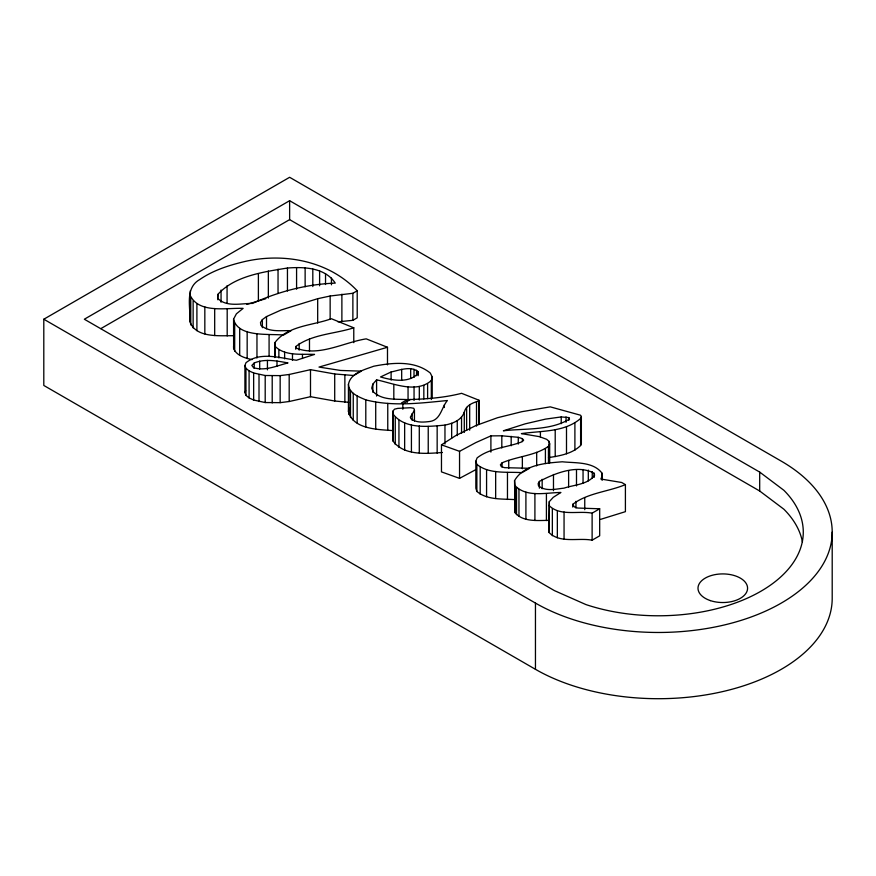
<?xml version="1.0" encoding="UTF-8"?>
<svg xmlns="http://www.w3.org/2000/svg" width="876" height="876" viewBox="0 0 876 876"><rect width="100%" height="100%" fill="white"/><g stroke="black" fill="none" stroke-linecap="round" stroke-linejoin="round"><path stroke-width="1.31" d="M217.872 294.38L217.653 298.267C226.38 307.476 241.239 303.326 252.507 303.414C278.546 291.588 306.622 284.207 335.256 283.112C325.116 267.585 304.136 266.742 287.448 268.023C263.643 271.921 234.659 275.809 217.872 294.38L217.872 299.789M600.356 519.435L625.409 511.661L625.409 484.625C608.316 491.754 587.632 492.892 572.718 504.335L574.317 506.886L577.689 508.047L599.677 508.781L599.677 535.816L592.121 540.185C578.313 537.535 560.005 543.678 548.989 532.477L549.296 501.652L553.271 497.316L560.903 492.465C546.153 492.619 526.323 497.754 514.968 485.556L514.562 480.628C523.749 464.521 545.726 463.108 562.315 461.783C575.39 463.207 593.194 461.433 602.009 473.149L602.217 480.048M548.989 532.477L549.296 501.652M233.826 335.727C219.405 335.486 195.928 338.3 189.818 321.569C190.869 307.564 184.42 288.204 199.662 279.586C212.988 270.388 228.647 265.373 244.262 261.65C283.572 252.376 328.708 260.665 357.211 290.777L357.211 317.813L352.875 320.32L337.972 321.842M189.818 321.569L190.267 290.887M392.787 430.598C377.83 429.448 352.918 429.328 348.44 411.413L348.44 384.367C350.586 372.935 364.405 369.738 373.68 366.245C392.229 362.631 414.611 360.288 430.28 373.034L432.207 376.877L432.207 398.503M348.44 411.413L349.119 408.238M431.32 399.5L431.32 380.578L432.207 376.877M431.32 380.578C416.067 393.751 393.532 383.392 376.603 379.834L372.837 384.137L371.731 388.134L373.296 391.802C382.264 400.551 395.832 398.909 407.296 399.609C425.528 399.127 443.858 397.868 461.586 393.313L478.931 400.212L479.062 423.875M348.659 402.303L334.709 401.011L310.498 396.708L289.19 401.515L280.156 402.653L265.198 402.544L253.646 400.025L249.091 397.923L245.948 395.361L244.919 392.547L244.919 365.511L246.014 362.686C260.084 351.407 280.375 358.043 296.416 360.255L314.55 354.408C301.585 353.795 285.543 356.357 275.327 346.578L274.823 342.702C287.448 325.533 312.863 325.565 331.358 318.722L353.773 327.81L353.773 342.68M244.919 392.547L245.641 390.663M548.475 457.611C559.786 455.849 572.127 453.845 580.613 445.501L580.613 418.465L581.368 416.516L580.481 415.202L550.248 406.858L521.811 411.698L497.469 417.743L475.865 425.55L455.608 435.7L441.471 444.844L441.471 471.879L459.55 478.362L475.865 469.613M580.613 445.501L581.368 443.552L581.368 416.516M514.07 499.572C501.609 498.794 486.946 500.01 476.862 491.425L475.843 488.195L475.843 461.159L477.113 457.896C489.969 447.833 507.445 447.603 522.249 441.69L523.629 440.157L522.381 438.657L518.264 437.31L501.817 435.799L490.899 435.887L475.865 442.577L459.55 451.326L441.471 444.844M602.217 475.996L600.859 479.03L621.719 482.501L625.409 484.625M348.44 384.367C348.834 393.324 358.875 396.927 365.796 399.872C392.448 406.76 420.392 403.157 447.384 400.518C441.46 407.406 440.836 419.724 430.149 421.444C423.787 422.254 416.188 423.02 410.899 418.684L410.351 417.195L414.447 410.22L413.8 408.293L410.603 407.723L397.737 408.38L394.539 409.169L392.853 411.205L393.16 441.252C404.121 455.761 426.13 453.713 442.358 452.476M392.853 411.205L393.16 414.217C404.843 429.306 427.981 426.711 444.964 425.09C452.706 423.513 461.422 420.305 464.291 412.169C466.01 405.161 472.898 402.73 479.062 400.901M475.843 461.159L476.862 464.389C489.279 474.398 507.095 471.616 521.986 472.657L529.542 468.288L504.696 467.675L501.357 466.667L500.404 464.827L502.079 462.835C517.103 456.276 534.842 455.881 548.453 446.344L549.679 443.836L549.088 441.416L546.657 439.314L539.419 436.653L521.395 433.609C541.204 430.674 564.571 432.437 580.613 418.465M252.058 359.62C245.149 358.142 236.684 355.678 233.64 348.681L233.574 319.127L236.389 313.838L243.112 308.385C226.369 307.662 198.009 314.024 189.818 294.533M539.386 481.406L538.16 483.618L538.488 485.72C545.332 491.863 555.756 489.016 563.991 488.14C573.988 484.8 587.971 484.603 594.585 475.296L594.213 473.292C577.47 464.039 554.946 473.248 539.386 481.406L539.386 488.162M357.211 290.777L352.875 293.285L330.153 296.011L317.681 298.705L281.382 309.896L266.512 316.575L262.373 319.587L260.49 322.521L260.884 325.248C268.855 332.606 281.141 330.274 291.084 330.701L283.528 335.059C269.337 333.537 237.878 337.676 233.574 319.127M254.215 362.993L251.85 365.434L253.558 367.69C265.045 371.315 276.936 365.741 287.996 362.916C276.969 360.967 264.946 358.448 254.215 362.993L254.215 368.391M295.738 349.25L295.738 346.546C312.053 334.074 334.741 333.975 353.773 327.81M43.8 319.225L289.627 177.291L781.283 461.148A173.831 100.357 0 0 1 781.283 603.082A173.831 100.357 0 0 1 535.455 603.082L43.8 319.225L43.8 385.451L535.455 669.308A173.831 100.357 0 0 0 724.89 691.065A173.831 100.357 0 0 0 832.2 598.352L832.2 532.115M289.627 200.703L84.337 319.225L554.399 590.61L585.913 604.571A144.912 83.669 0 0 0 760.839 591.278A144.912 83.669 0 0 0 783.867 490.286L759.689 472.087L289.627 200.703L289.627 219.624L759.689 491.009L783.867 509.208A144.912 83.669 0 0 1 802.449 542.047M100.86 328.61L289.627 219.624M407.296 402.314L407.296 399.609L401.383 403.026L402.829 403.858L410.384 399.489M548.989 505.441C560.005 516.632 578.313 510.5 592.121 513.15L599.677 508.781M391.112 371.982L380.545 376.954C392.448 380.469 409.125 383.513 418.432 373.176L418.18 371.665C410.57 365.577 399.511 370.252 391.112 371.982L391.112 380.096M246.857 304.421L265.866 298.694M387.488 364.843L387.488 347.268L319.006 367.077L340.545 370.449L361.284 371.15L353.729 375.508L334.709 373.975L310.498 369.672L289.19 374.479L280.156 375.618L265.198 375.508L253.646 372.99L249.091 370.887L245.948 368.325L244.919 365.511M561.231 416.932L545.584 419.111L525.206 423.842L503.382 430.795C525.239 428.233 550.051 430.861 569.488 419.1L568.852 417.589L561.231 416.932L561.231 423.688M514.562 480.628L514.968 512.591C522.928 522.271 537.842 520.377 549.044 520.377M387.488 347.268L366.212 338.859C344.082 342.286 318.119 357.342 295.88 347.914L295.738 346.546M233.574 346.162L233.64 348.681M759.689 472.087L759.689 491.009M602.009 473.149L602.009 479.906M594.213 473.292L594.213 477.343M592.253 471.551L592.253 478.318M592.121 513.15L592.121 540.185M588.311 470.084L588.311 480.902M584.752 497.524L584.752 509.701M583.055 469.47L583.055 482.994M576.496 469.711L576.496 485.939M575.959 501.313L575.959 508.069M574.897 423.13L574.897 450.176M572.718 504.335L572.718 507.04M568.852 417.589L568.852 420.294M568.623 470.817L568.623 487.034M566.498 426.754L566.498 453.79M566.038 416.91L566.038 422.32M564.056 511.967L564.056 539.003M557.344 510.719L557.344 537.755M555.209 429.569L555.209 456.604M553.479 474.464L553.479 490.68M552.351 508.704L552.351 535.74M549.679 443.836L549.679 462.758M549.088 441.416L549.088 463.043M548.453 446.344L548.453 462.561M546.416 493.527L546.416 520.574M545.409 448.698L545.409 463.568M542.167 479.292L542.167 488.764M540.404 431.78L540.404 437.19M536.681 452.366L536.681 465.89M535.455 603.082L535.455 669.308M534.908 493.473L534.908 520.508M525.907 492.148L525.907 519.183M522.381 438.657L522.381 441.362M522.359 456.56L522.359 468.726M518.964 489.432L518.964 516.468M518.264 437.31L518.264 444.077M516.522 487.625L516.522 514.661M514.968 485.556L514.968 512.591M511.179 436.325L511.179 445.785M508.726 460.349L508.726 468.463M507.467 472.438L507.467 499.484M502.079 462.835L502.079 466.886M501.817 435.799L501.817 447.975M495.663 471.463L495.663 498.499M490.899 435.887L490.899 452.104M486.574 469.711L486.574 496.747M480.19 467.193L480.19 494.228M478.931 400.212L478.931 424.553M476.862 464.389L476.862 491.425M476.511 401.766L476.511 426.108M469.678 404.504L469.678 430.182M466.623 407.406L466.623 430.39M464.291 412.169L464.291 432.448M461.542 417.173L461.542 433.39M459.55 451.326L459.55 478.362M457.25 420.787L457.25 435.657M451.666 423.316L451.666 438.186M444.964 425.09L444.964 444.022M444.362 404.811L444.362 407.515M437.157 426.13L437.157 453.166M428.233 426.415L428.233 453.45M427.608 383.787L427.608 398.657M423.831 385.44L423.831 398.963M419.308 386.48L419.308 400.004M419.286 425.966L419.286 453.012M418.18 371.665L418.18 375.716M416.56 370.274L416.56 375.684M414.447 410.22L414.447 421.038M414.052 386.907L414.052 400.431M414.009 369.278L414.009 377.381M412.158 413.571L412.158 420.327M411.424 424.794L411.424 451.841M410.669 368.785L410.669 378.246M408.052 386.721L408.052 400.244M404.646 422.911L404.646 449.946M402.829 403.858L402.829 409.267M401.679 369.311L401.679 380.118M398.941 420.294L398.941 447.329M395.262 417.48L395.262 444.515M393.817 384.509L393.817 399.379M393.16 414.217L393.16 441.252M387.761 403.409L387.761 430.445M376.603 379.834L376.603 396.061M375.716 402.204L375.716 429.24M372.837 384.137L372.837 392.251M365.796 399.872L365.796 426.908M357.145 396.007L357.145 423.042M353.247 393.335L353.247 420.381M352.875 293.285L352.875 320.32M350.499 390.51L350.499 417.556M348.889 387.52L348.889 414.567M344.87 375.092L344.87 402.128M341.881 294.194L341.881 321.24M334.709 373.975L334.709 401.011M331.446 278.064L331.446 284.82M330.153 296.011L330.153 318.984M325.533 273.695L325.533 284.514M319.609 270.936L319.609 285.806M317.681 298.705L317.681 323.036M312.809 268.998L312.809 286.572M310.498 369.672L310.498 396.708M309.48 339.067L309.48 351.232M305.133 267.881L305.133 286.802M302.461 354.441L302.461 358.492M299.176 343.403L299.176 350.17M296.581 267.574L296.581 289.2M292.485 353.685L292.485 360.441M289.19 374.479L289.19 401.515M287.448 268.023L287.448 291.007M284.623 352.141L284.623 358.897M280.156 375.618L280.156 402.653M278.864 349.82L278.864 357.934M278.042 269.173L278.042 293.504M277.002 361L277.002 366.409M275.327 346.578L275.327 357.397M274.823 342.702L274.823 357.572M272.206 375.913L272.206 402.949M269.085 334.851L269.085 356.488M268.352 271.023L268.352 298.059M267.432 360.408L267.432 369.869M266.512 316.575L266.512 328.741M265.198 375.508L265.198 402.544M262.373 319.587L262.373 327.69M259.69 361.087L259.69 369.201M259.011 374.534L259.011 401.569M258.387 273.564L258.387 300.599M256.964 333.668L256.964 357.999M253.646 372.99L253.646 400.025M249.091 370.887L249.091 397.923M247.163 331.5L247.163 358.536M245.948 368.325L245.948 395.361M239.696 328.347L239.696 355.382M234.68 324.021L234.68 351.068M227.191 308.91L227.191 335.946M227.07 285.762L227.07 303.337M221.059 290.065L221.059 302.231M214.686 308.516L214.686 335.552M204.831 306.874L204.831 333.909M196.903 303.644L196.903 330.679M193.136 300.906L193.136 327.942M190.771 297.873L190.771 324.908M710.392 600.618A24.791 14.312 0 0 0 747.578 588.223A24.791 14.312 0 0 0 710.392 575.828A24.791 14.312 0 0 0 710.392 600.618"/></g></svg>
